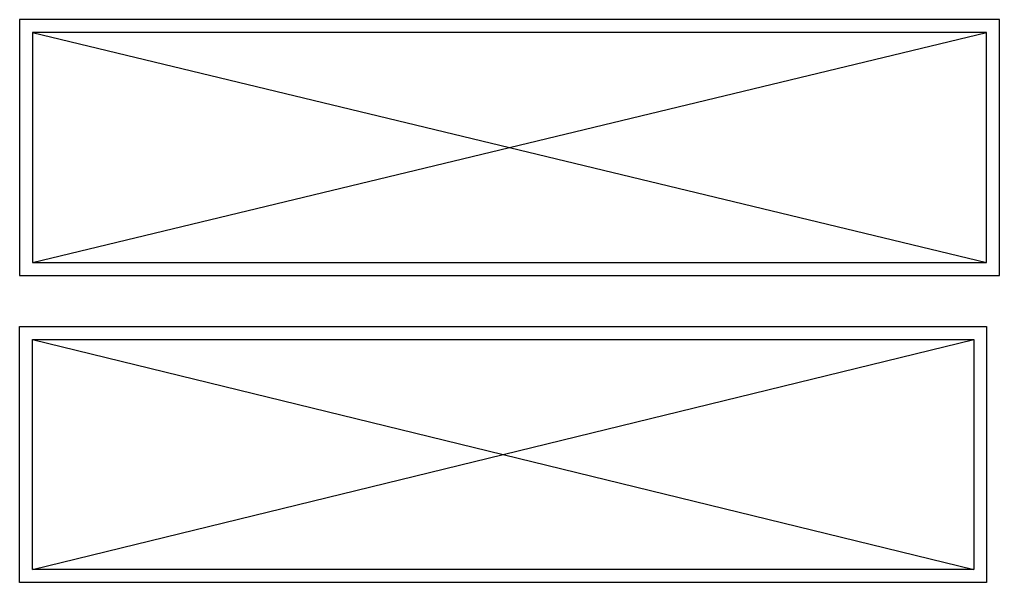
# Model space of a CAD drawing. Extents: x 18496 to 20795, y 5154 to 6474.
import ezdxf

# ---------------------------------------------------------------- set-up
doc = ezdxf.new("R2010")
doc.units = 0
doc.header["$LTSCALE"] = 1000
doc.header["$MEASUREMENT"] = 0
doc.layers.add('FURNITURE', color=8, linetype='Continuous')

msp = doc.modelspace()

# ---------------------------------------------------------------- linework, layer by layer
at = {"layer": 'FURNITURE', "linetype": 'Continuous', "ltscale": 0.5}
for p, q in [((18526.2, 5904.2), (20764.8, 6444.2)), ((18526.2, 6444.2), (20764.8, 5904.2)), ((18526.2, 5724.2), (20734.8, 5184.2)), ((18526.2, 5184.2), (20734.8, 5724.2))]:
    msp.add_line(p, q, dxfattribs=at)
for points in [[(18496.2, 5874.2), (20794.8, 5874.2), (20794.8, 6474.2), (18496.2, 6474.2)], [(18526.2, 5904.2), (20764.8, 5904.2), (20764.8, 6444.2), (18526.2, 6444.2)], [(18496.2, 5754.2), (20764.8, 5754.2), (20764.8, 5154.2), (18496.2, 5154.2)], [(18526.2, 5724.2), (20734.8, 5724.2), (20734.8, 5184.2), (18526.2, 5184.2)]]:
    msp.add_lwpolyline(points, close=True, dxfattribs=at)

doc.saveas('drawing.dxf')
